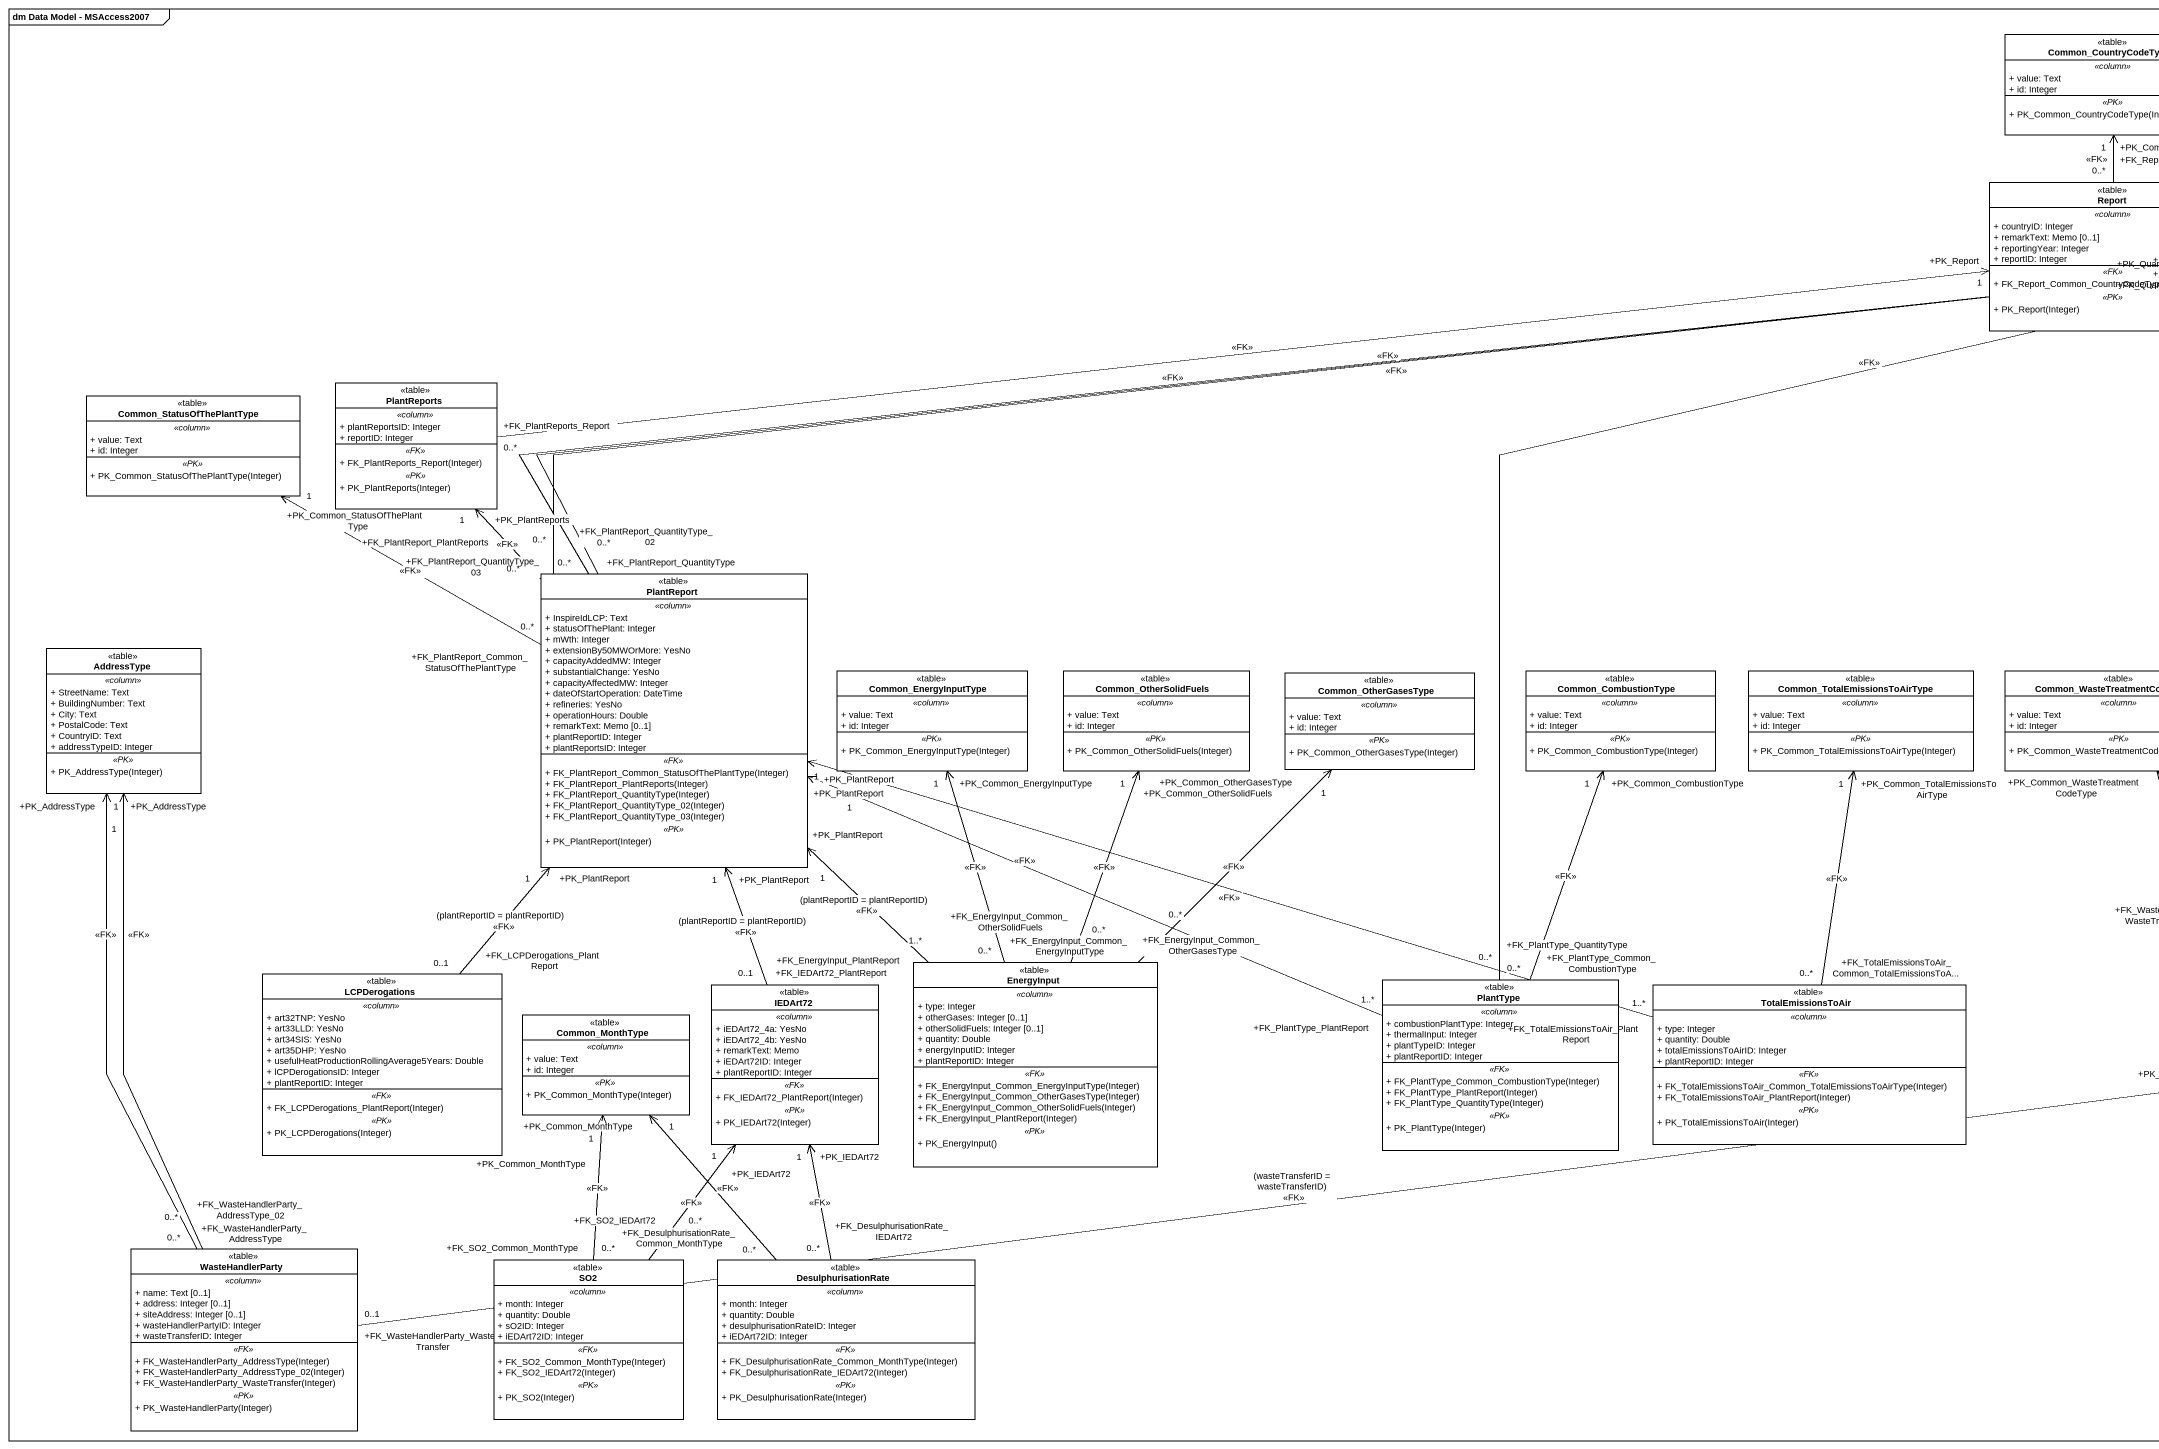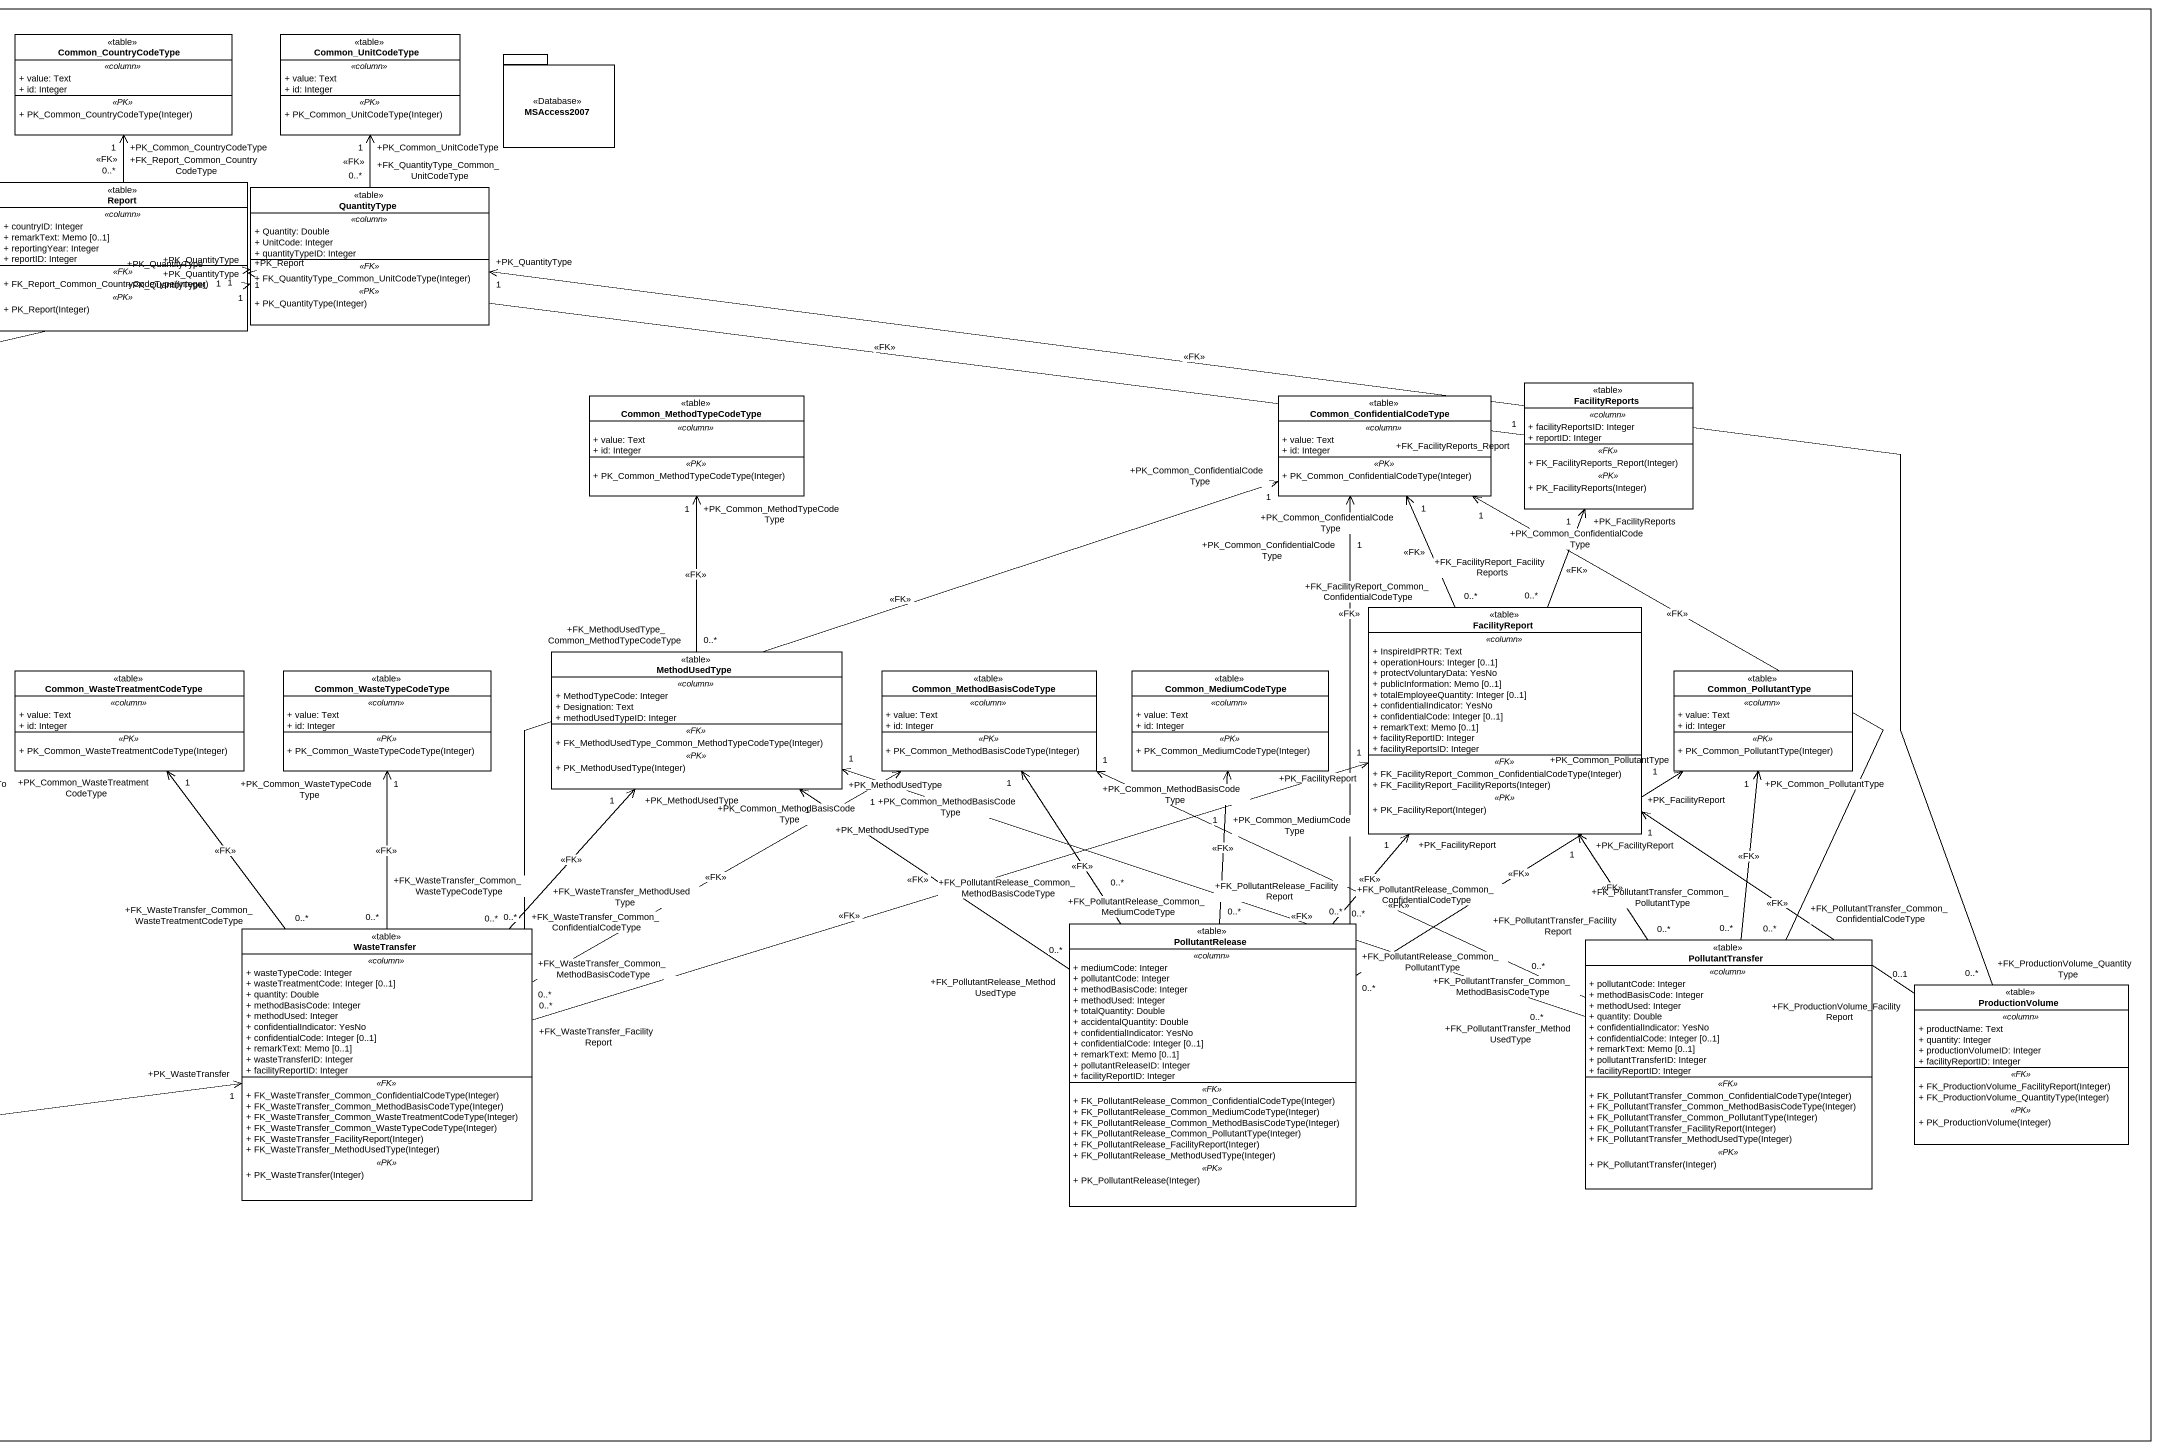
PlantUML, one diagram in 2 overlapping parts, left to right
@startuml
mainframe dm Data Model - MSAccess2007
hide circle
hide empty members
skinparam classAttributeIconSize 0
class Common_CountryCodeType <<table>> {
  .. <<column>> ..
  + value: Text
  + id: Integer
  .. <<PK>> ..
  + PK_Common_CountryCodeType(Integer)
}
class Common_UnitCodeType <<table>> {
  .. <<column>> ..
  + value: Text
  + id: Integer
  .. <<PK>> ..
  + PK_Common_UnitCodeType(Integer)
}
package MSAccess2007 <<Database>> {
}
class Report <<table>> {
  .. <<column>> ..
  + countryID: Integer
  + remarkText: Memo [0..1]
  + reportingYear: Integer
  + reportID: Integer
  .. <<FK>> ..
  + FK_Report_Common_CountryCodeType(Integer)
  .. <<PK>> ..
  + PK_Report(Integer)
}
class QuantityType <<table>> {
  .. <<column>> ..
  + Quantity: Double
  + UnitCode: Integer
  + quantityTypeID: Integer
  .. <<FK>> ..
  + FK_QuantityType_Common_UnitCodeType(Integer)
  .. <<PK>> ..
  + PK_QuantityType(Integer)
}
class Common_StatusOfThePlantType <<table>> {
  .. <<column>> ..
  + value: Text
  + id: Integer
  .. <<PK>> ..
  + PK_Common_StatusOfThePlantType(Integer)
}
class PlantReports <<table>> {
  .. <<column>> ..
  + plantReportsID: Integer
  + reportID: Integer
  .. <<FK>> ..
  + FK_PlantReports_Report(Integer)
  .. <<PK>> ..
  + PK_PlantReports(Integer)
}
class Common_MethodTypeCodeType <<table>> {
  .. <<column>> ..
  + value: Text
  + id: Integer
  .. <<PK>> ..
  + PK_Common_MethodTypeCodeType(Integer)
}
class Common_ConfidentialCodeType <<table>> {
  .. <<column>> ..
  + value: Text
  + id: Integer
  .. <<PK>> ..
  + PK_Common_ConfidentialCodeType(Integer)
}
class FacilityReports <<table>> {
  .. <<column>> ..
  + facilityReportsID: Integer
  + reportID: Integer
  .. <<FK>> ..
  + FK_FacilityReports_Report(Integer)
  .. <<PK>> ..
  + PK_FacilityReports(Integer)
}
class PlantReport <<table>> {
  .. <<column>> ..
  + InspireIdLCP: Text
  + statusOfThePlant: Integer
  + mWth: Integer
  + extensionBy50MWOrMore: YesNo
  + capacityAddedMW: Integer
  + substantialChange: YesNo
  + capacityAffectedMW: Integer
  + dateOfStartOperation: DateTime
  + refineries: YesNo
  + operationHours: Double
  + remarkText: Memo [0..1]
  + plantReportID: Integer
  + plantReportsID: Integer
  .. <<FK>> ..
  + FK_PlantReport_Common_StatusOfThePlantType(Integer)
  + FK_PlantReport_PlantReports(Integer)
  + FK_PlantReport_QuantityType(Integer)
  + FK_PlantReport_QuantityType_02(Integer)
  + FK_PlantReport_QuantityType_03(Integer)
  .. <<PK>> ..
  + PK_PlantReport(Integer)
}
class FacilityReport <<table>> {
  .. <<column>> ..
  + InspireIdPRTR: Text
  + operationHours: Integer [0..1]
  + protectVoluntaryData: YesNo
  + publicInformation: Memo [0..1]
  + totalEmployeeQuantity: Integer [0..1]
  + confidentialIndicator: YesNo
  + confidentialCode: Integer [0..1]
  + remarkText: Memo [0..1]
  + facilityReportID: Integer
  + facilityReportsID: Integer
  .. <<FK>> ..
  + FK_FacilityReport_Common_ConfidentialCodeType(Integer)
  + FK_FacilityReport_FacilityReports(Integer)
  .. <<PK>> ..
  + PK_FacilityReport(Integer)
}
class AddressType <<table>> {
  .. <<column>> ..
  + StreetName: Text
  + BuildingNumber: Text
  + City: Text
  + PostalCode: Text
  + CountryID: Text
  + addressTypeID: Integer
  .. <<PK>> ..
  + PK_AddressType(Integer)
}
class Common_EnergyInputType <<table>> {
  .. <<column>> ..
  + value: Text
  + id: Integer
  .. <<PK>> ..
  + PK_Common_EnergyInputType(Integer)
}
class Common_OtherSolidFuels <<table>> {
  .. <<column>> ..
  + value: Text
  + id: Integer
  .. <<PK>> ..
  + PK_Common_OtherSolidFuels(Integer)
}
class Common_OtherGasesType <<table>> {
  .. <<column>> ..
  + value: Text
  + id: Integer
  .. <<PK>> ..
  + PK_Common_OtherGasesType(Integer)
}
class Common_CombustionType <<table>> {
  .. <<column>> ..
  + value: Text
  + id: Integer
  .. <<PK>> ..
  + PK_Common_CombustionType(Integer)
}
class "Common_TotalEmissionsToAirType" as Common_TotalEmissionsToAirTy <<table>> {
  .. <<column>> ..
  + value: Text
  + id: Integer
  .. <<PK>> ..
  + PK_Common_TotalEmissionsToAirType(Integer)
}
class "Common_WasteTreatmentCodeType" as Common_WasteTreatmentCodeTyp <<table>> {
  .. <<column>> ..
  + value: Text
  + id: Integer
  .. <<PK>> ..
  + PK_Common_WasteTreatmentCodeType(Integer)
}
class Common_WasteTypeCodeType <<table>> {
  .. <<column>> ..
  + value: Text
  + id: Integer
  .. <<PK>> ..
  + PK_Common_WasteTypeCodeType(Integer)
}
class MethodUsedType <<table>> {
  .. <<column>> ..
  + MethodTypeCode: Integer
  + Designation: Text
  + methodUsedTypeID: Integer
  .. <<FK>> ..
  + FK_MethodUsedType_Common_MethodTypeCodeType(Integer)
  .. <<PK>> ..
  + PK_MethodUsedType(Integer)
}
class Common_MethodBasisCodeType <<table>> {
  .. <<column>> ..
  + value: Text
  + id: Integer
  .. <<PK>> ..
  + PK_Common_MethodBasisCodeType(Integer)
}
class Common_MediumCodeType <<table>> {
  .. <<column>> ..
  + value: Text
  + id: Integer
  .. <<PK>> ..
  + PK_Common_MediumCodeType(Integer)
}
class Common_PollutantType <<table>> {
  .. <<column>> ..
  + value: Text
  + id: Integer
  .. <<PK>> ..
  + PK_Common_PollutantType(Integer)
}
class WasteTransfer <<table>> {
  .. <<column>> ..
  + wasteTypeCode: Integer
  + wasteTreatmentCode: Integer [0..1]
  + quantity: Double
  + methodBasisCode: Integer
  + methodUsed: Integer
  + confidentialIndicator: YesNo
  + confidentialCode: Integer [0..1]
  + remarkText: Memo [0..1]
  + wasteTransferID: Integer
  + facilityReportID: Integer
  .. <<FK>> ..
  + FK_WasteTransfer_Common_ConfidentialCodeType(Integer)
  + FK_WasteTransfer_Common_MethodBasisCodeType(Integer)
  + FK_WasteTransfer_Common_WasteTreatmentCodeType(Integer)
  + FK_WasteTransfer_Common_WasteTypeCodeType(Integer)
  + FK_WasteTransfer_FacilityReport(Integer)
  + FK_WasteTransfer_MethodUsedType(Integer)
  .. <<PK>> ..
  + PK_WasteTransfer(Integer)
}
class PollutantRelease <<table>> {
  .. <<column>> ..
  + mediumCode: Integer
  + pollutantCode: Integer
  + methodBasisCode: Integer
  + methodUsed: Integer
  + totalQuantity: Double
  + accidentalQuantity: Double
  + confidentialIndicator: YesNo
  + confidentialCode: Integer [0..1]
  + remarkText: Memo [0..1]
  + pollutantReleaseID: Integer
  + facilityReportID: Integer
  .. <<FK>> ..
  + FK_PollutantRelease_Common_ConfidentialCodeType(Integer)
  + FK_PollutantRelease_Common_MediumCodeType(Integer)
  + FK_PollutantRelease_Common_MethodBasisCodeType(Integer)
  + FK_PollutantRelease_Common_PollutantType(Integer)
  + FK_PollutantRelease_FacilityReport(Integer)
  + FK_PollutantRelease_MethodUsedType(Integer)
  .. <<PK>> ..
  + PK_PollutantRelease(Integer)
}
class PollutantTransfer <<table>> {
  .. <<column>> ..
  + pollutantCode: Integer
  + methodBasisCode: Integer
  + methodUsed: Integer
  + quantity: Double
  + confidentialIndicator: YesNo
  + confidentialCode: Integer [0..1]
  + remarkText: Memo [0..1]
  + pollutantTransferID: Integer
  + facilityReportID: Integer
  .. <<FK>> ..
  + FK_PollutantTransfer_Common_ConfidentialCodeType(Integer)
  + FK_PollutantTransfer_Common_MethodBasisCodeType(Integer)
  + FK_PollutantTransfer_Common_PollutantType(Integer)
  + FK_PollutantTransfer_FacilityReport(Integer)
  + FK_PollutantTransfer_MethodUsedType(Integer)
  .. <<PK>> ..
  + PK_PollutantTransfer(Integer)
}
class LCPDerogations <<table>> {
  .. <<column>> ..
  + art32TNP: YesNo
  + art33LLD: YesNo
  + art34SIS: YesNo
  + art35DHP: YesNo
  + usefulHeatProductionRollingAverage5Years: Double
  + lCPDerogationsID: Integer
  + plantReportID: Integer
  .. <<FK>> ..
  + FK_LCPDerogations_PlantReport(Integer)
  .. <<PK>> ..
  + PK_LCPDerogations(Integer)
}
class IEDArt72 <<table>> {
  .. <<column>> ..
  + iEDArt72_4a: YesNo
  + iEDArt72_4b: YesNo
  + remarkText: Memo
  + iEDArt72ID: Integer
  + plantReportID: Integer
  .. <<FK>> ..
  + FK_IEDArt72_PlantReport(Integer)
  .. <<PK>> ..
  + PK_IEDArt72(Integer)
}
class EnergyInput <<table>> {
  .. <<column>> ..
  + type: Integer
  + otherGases: Integer [0..1]
  + otherSolidFuels: Integer [0..1]
  + quantity: Double
  + energyInputID: Integer
  + plantReportID: Integer
  .. <<FK>> ..
  + FK_EnergyInput_Common_EnergyInputType(Integer)
  + FK_EnergyInput_Common_OtherGasesType(Integer)
  + FK_EnergyInput_Common_OtherSolidFuels(Integer)
  + FK_EnergyInput_PlantReport(Integer)
  .. <<PK>> ..
  + PK_EnergyInput()
}
class PlantType <<table>> {
  .. <<column>> ..
  + combustionPlantType: Integer
  + thermalInput: Integer
  + plantTypeID: Integer
  + plantReportID: Integer
  .. <<FK>> ..
  + FK_PlantType_Common_CombustionType(Integer)
  + FK_PlantType_PlantReport(Integer)
  + FK_PlantType_QuantityType(Integer)
  .. <<PK>> ..
  + PK_PlantType(Integer)
}
class TotalEmissionsToAir <<table>> {
  .. <<column>> ..
  + type: Integer
  + quantity: Double
  + totalEmissionsToAirID: Integer
  + plantReportID: Integer
  .. <<FK>> ..
  + FK_TotalEmissionsToAir_Common_TotalEmissionsToAirType(Integer)
  + FK_TotalEmissionsToAir_PlantReport(Integer)
  .. <<PK>> ..
  + PK_TotalEmissionsToAir(Integer)
}
class ProductionVolume <<table>> {
  .. <<column>> ..
  + productName: Text
  + quantity: Integer
  + productionVolumeID: Integer
  + facilityReportID: Integer
  .. <<FK>> ..
  + FK_ProductionVolume_FacilityReport(Integer)
  + FK_ProductionVolume_QuantityType(Integer)
  .. <<PK>> ..
  + PK_ProductionVolume(Integer)
}
class Common_MonthType <<table>> {
  .. <<column>> ..
  + value: Text
  + id: Integer
  .. <<PK>> ..
  + PK_Common_MonthType(Integer)
}
class WasteHandlerParty <<table>> {
  .. <<column>> ..
  + name: Text [0..1]
  + address: Integer [0..1]
  + siteAddress: Integer [0..1]
  + wasteHandlerPartyID: Integer
  + wasteTransferID: Integer
  .. <<FK>> ..
  + FK_WasteHandlerParty_AddressType(Integer)
  + FK_WasteHandlerParty_AddressType_02(Integer)
  + FK_WasteHandlerParty_WasteTransfer(Integer)
  .. <<PK>> ..
  + PK_WasteHandlerParty(Integer)
}
class SO2 <<table>> {
  .. <<column>> ..
  + month: Integer
  + quantity: Double
  + sO2ID: Integer
  + iEDArt72ID: Integer
  .. <<FK>> ..
  + FK_SO2_Common_MonthType(Integer)
  + FK_SO2_IEDArt72(Integer)
  .. <<PK>> ..
  + PK_SO2(Integer)
}
class DesulphurisationRate <<table>> {
  .. <<column>> ..
  + month: Integer
  + quantity: Double
  + desulphurisationRateID: Integer
  + iEDArt72ID: Integer
  .. <<FK>> ..
  + FK_DesulphurisationRate_Common_MonthType(Integer)
  + FK_DesulphurisationRate_IEDArt72(Integer)
  .. <<PK>> ..
  + PK_DesulphurisationRate(Integer)
}
Report "+FK_Report_Common_CountryCodeType\n0..*" -up-> "+PK_Common_CountryCodeType\n1" Common_CountryCodeType : <<FK>>
QuantityType "+FK_QuantityType_Common_UnitCodeType\n0..*" -up-> "+PK_Common_UnitCodeType\n1" Common_UnitCodeType : <<FK>>
PlantReports "+FK_PlantReports_Report\n0..*" -right-> "+PK_Report\n1" Report : <<FK>>
FacilityReports "+FK_FacilityReports_Report\n1" -left-> "+PK_Report\n1" Report : <<FK>>
PlantReport "+FK_PlantReport_QuantityType\n0..*" -right-> "+PK_QuantityType\n1" QuantityType : <<FK>>
PlantReport "+FK_PlantReport_QuantityType_02\n0..*" -right-> "+PK_QuantityType\n1" QuantityType : <<FK>>
PlantReport "+FK_PlantReport_QuantityType_03\n0..*" -right-> "+PK_QuantityType\n1" QuantityType : <<FK>>
PlantReport "+FK_PlantReport_Common_StatusOfThePlantType\n0..*" -left-> "+PK_Common_StatusOfThePlantType\n1" Common_StatusOfThePlantType : <<FK>>
PlantReport "+FK_PlantReport_PlantReports\n0..*" -up-> "+PK_PlantReports\n1" PlantReports : <<FK>>
FacilityReport "+FK_FacilityReport_Common_ConfidentialCodeType\n0..*" -up-> "+PK_Common_ConfidentialCodeType\n1" Common_ConfidentialCodeType : <<FK>>
FacilityReport "+FK_FacilityReport_FacilityReports\n0..*" -up-> "+PK_FacilityReports\n1" FacilityReports : <<FK>>
MethodUsedType "+FK_MethodUsedType_Common_MethodTypeCodeType\n0..*" -up-> "+PK_Common_MethodTypeCodeType\n1" Common_MethodTypeCodeType : <<FK>>
WasteTransfer "+FK_WasteTransfer_Common_ConfidentialCodeType\n0..*" -up-> "+PK_Common_ConfidentialCodeType\n1" Common_ConfidentialCodeType : <<FK>>
WasteTransfer "+FK_WasteTransfer_FacilityReport\n0..*" -right-> "+PK_FacilityReport\n1" FacilityReport : <<FK>>
WasteTransfer "+FK_WasteTransfer_Common_WasteTreatmentCodeType\n0..*" -up-> "+PK_Common_WasteTreatmentCodeType\n1" Common_WasteTreatmentCodeTyp : <<FK>>
WasteTransfer "+FK_WasteTransfer_Common_WasteTypeCodeType\n0..*" -up-> "+PK_Common_WasteTypeCodeType\n1" Common_WasteTypeCodeType : <<FK>>
WasteTransfer "+FK_WasteTransfer_MethodUsedType\n0..*" -up-> "+PK_MethodUsedType\n1" MethodUsedType : <<FK>>
WasteTransfer "+FK_WasteTransfer_Common_MethodBasisCodeType\n0..*" -right-> "+PK_Common_MethodBasisCodeType\n1" Common_MethodBasisCodeType : <<FK>>
PollutantRelease "+FK_PollutantRelease_Common_ConfidentialCodeType\n0..*" -up-> "+PK_Common_ConfidentialCodeType\n1" Common_ConfidentialCodeType : <<FK>>
PollutantRelease "+FK_PollutantRelease_FacilityReport\n0..*" -up-> "+PK_FacilityReport\n1" FacilityReport : <<FK>>
PollutantRelease "+FK_PollutantRelease_MethodUsedType\n0..*" -up-> "+PK_MethodUsedType\n1" MethodUsedType : <<FK>>
PollutantRelease "+FK_PollutantRelease_Common_MethodBasisCodeType\n0..*" -up-> "+PK_Common_MethodBasisCodeType\n1" Common_MethodBasisCodeType : <<FK>>
PollutantRelease "+FK_PollutantRelease_Common_MediumCodeType\n0..*" -up-> "+PK_Common_MediumCodeType\n1" Common_MediumCodeType : <<FK>>
PollutantRelease "+FK_PollutantRelease_Common_PollutantType\n0..*" -up-> "+PK_Common_PollutantType\n1" Common_PollutantType : <<FK>>
PollutantTransfer "+FK_PollutantTransfer_Common_ConfidentialCodeType\n0..*" -up-> "+PK_Common_ConfidentialCodeType\n1" Common_ConfidentialCodeType : <<FK>>
PollutantTransfer "+FK_PollutantTransfer_FacilityReport\n0..*" -up-> "+PK_FacilityReport\n1" FacilityReport : <<FK>>
PollutantTransfer "+FK_PollutantTransfer_MethodUsedType\n0..*" -left-> "+PK_MethodUsedType\n1" MethodUsedType : <<FK>>
PollutantTransfer "+FK_PollutantTransfer_Common_MethodBasisCodeType\n0..*" -left-> "+PK_Common_MethodBasisCodeType\n1" Common_MethodBasisCodeType : <<FK>>
PollutantTransfer "+FK_PollutantTransfer_Common_PollutantType\n0..*" -up-> "+PK_Common_PollutantType\n1" Common_PollutantType : <<FK>>
LCPDerogations "+FK_LCPDerogations_PlantReport\n0..1" -up-> "+PK_PlantReport\n1" PlantReport : (plantReportID = plantReportID)\n<<FK>>
IEDArt72 "+FK_IEDArt72_PlantReport\n0..1" -up-> "+PK_PlantReport\n1" PlantReport : (plantReportID = plantReportID)\n<<FK>>
EnergyInput "+FK_EnergyInput_PlantReport\n1..*" -up-> "+PK_PlantReport\n1" PlantReport : (plantReportID = plantReportID)\n<<FK>>
EnergyInput "+FK_EnergyInput_Common_EnergyInputType\n0..*" -up-> "+PK_Common_EnergyInputType\n1" Common_EnergyInputType : <<FK>>
EnergyInput "+FK_EnergyInput_Common_OtherSolidFuels\n0..*" -up-> "+PK_Common_OtherSolidFuels\n1" Common_OtherSolidFuels : <<FK>>
EnergyInput "+FK_EnergyInput_Common_OtherGasesType\n0..*" -up-> "+PK_Common_OtherGasesType\n1" Common_OtherGasesType : <<FK>>
PlantType "+FK_PlantType_QuantityType\n0..*" -up-> "+PK_QuantityType\n1" QuantityType : <<FK>>
PlantType "+FK_PlantType_PlantReport\n1..*" -left-> "+PK_PlantReport\n1" PlantReport : <<FK>>
PlantType "+FK_PlantType_Common_CombustionType\n0..*" -up-> "+PK_Common_CombustionType\n1" Common_CombustionType : <<FK>>
TotalEmissionsToAir "+FK_TotalEmissionsToAir_PlantReport\n1..*" -left-> "+PK_PlantReport\n1" PlantReport : <<FK>>
TotalEmissionsToAir "+FK_TotalEmissionsToAir_Common_TotalEmissionsToA...\n0..*" -up-> "+PK_Common_TotalEmissionsToAirType\n1" Common_TotalEmissionsToAirTy : <<FK>>
ProductionVolume "+FK_ProductionVolume_QuantityType\n0..*" -left-> "+PK_QuantityType\n1" QuantityType : <<FK>>
ProductionVolume "+FK_ProductionVolume_FacilityReport\n0..1" -up-> "+PK_FacilityReport\n1" FacilityReport : <<FK>>
WasteHandlerParty "+FK_WasteHandlerParty_AddressType\n0..*" -up-> "+PK_AddressType\n1" AddressType : <<FK>>
WasteHandlerParty "+FK_WasteHandlerParty_AddressType_02\n0..*" -up-> "+PK_AddressType\n1" AddressType : <<FK>>
WasteHandlerParty "+FK_WasteHandlerParty_WasteTransfer\n0..1" -right-> "+PK_WasteTransfer\n1" WasteTransfer : (wasteTransferID = wasteTransferID)\n<<FK>>
SO2 "+FK_SO2_IEDArt72\n0..*" -up-> "+PK_IEDArt72\n1" IEDArt72 : <<FK>>
SO2 "+FK_SO2_Common_MonthType\n0..*" -up-> "+PK_Common_MonthType\n1" Common_MonthType : <<FK>>
DesulphurisationRate "+FK_DesulphurisationRate_IEDArt72\n0..*" -up-> "+PK_IEDArt72\n1" IEDArt72 : <<FK>>
DesulphurisationRate "+FK_DesulphurisationRate_Common_MonthType\n0..*" -up-> "+PK_Common_MonthType\n1" Common_MonthType : <<FK>>
@enduml
